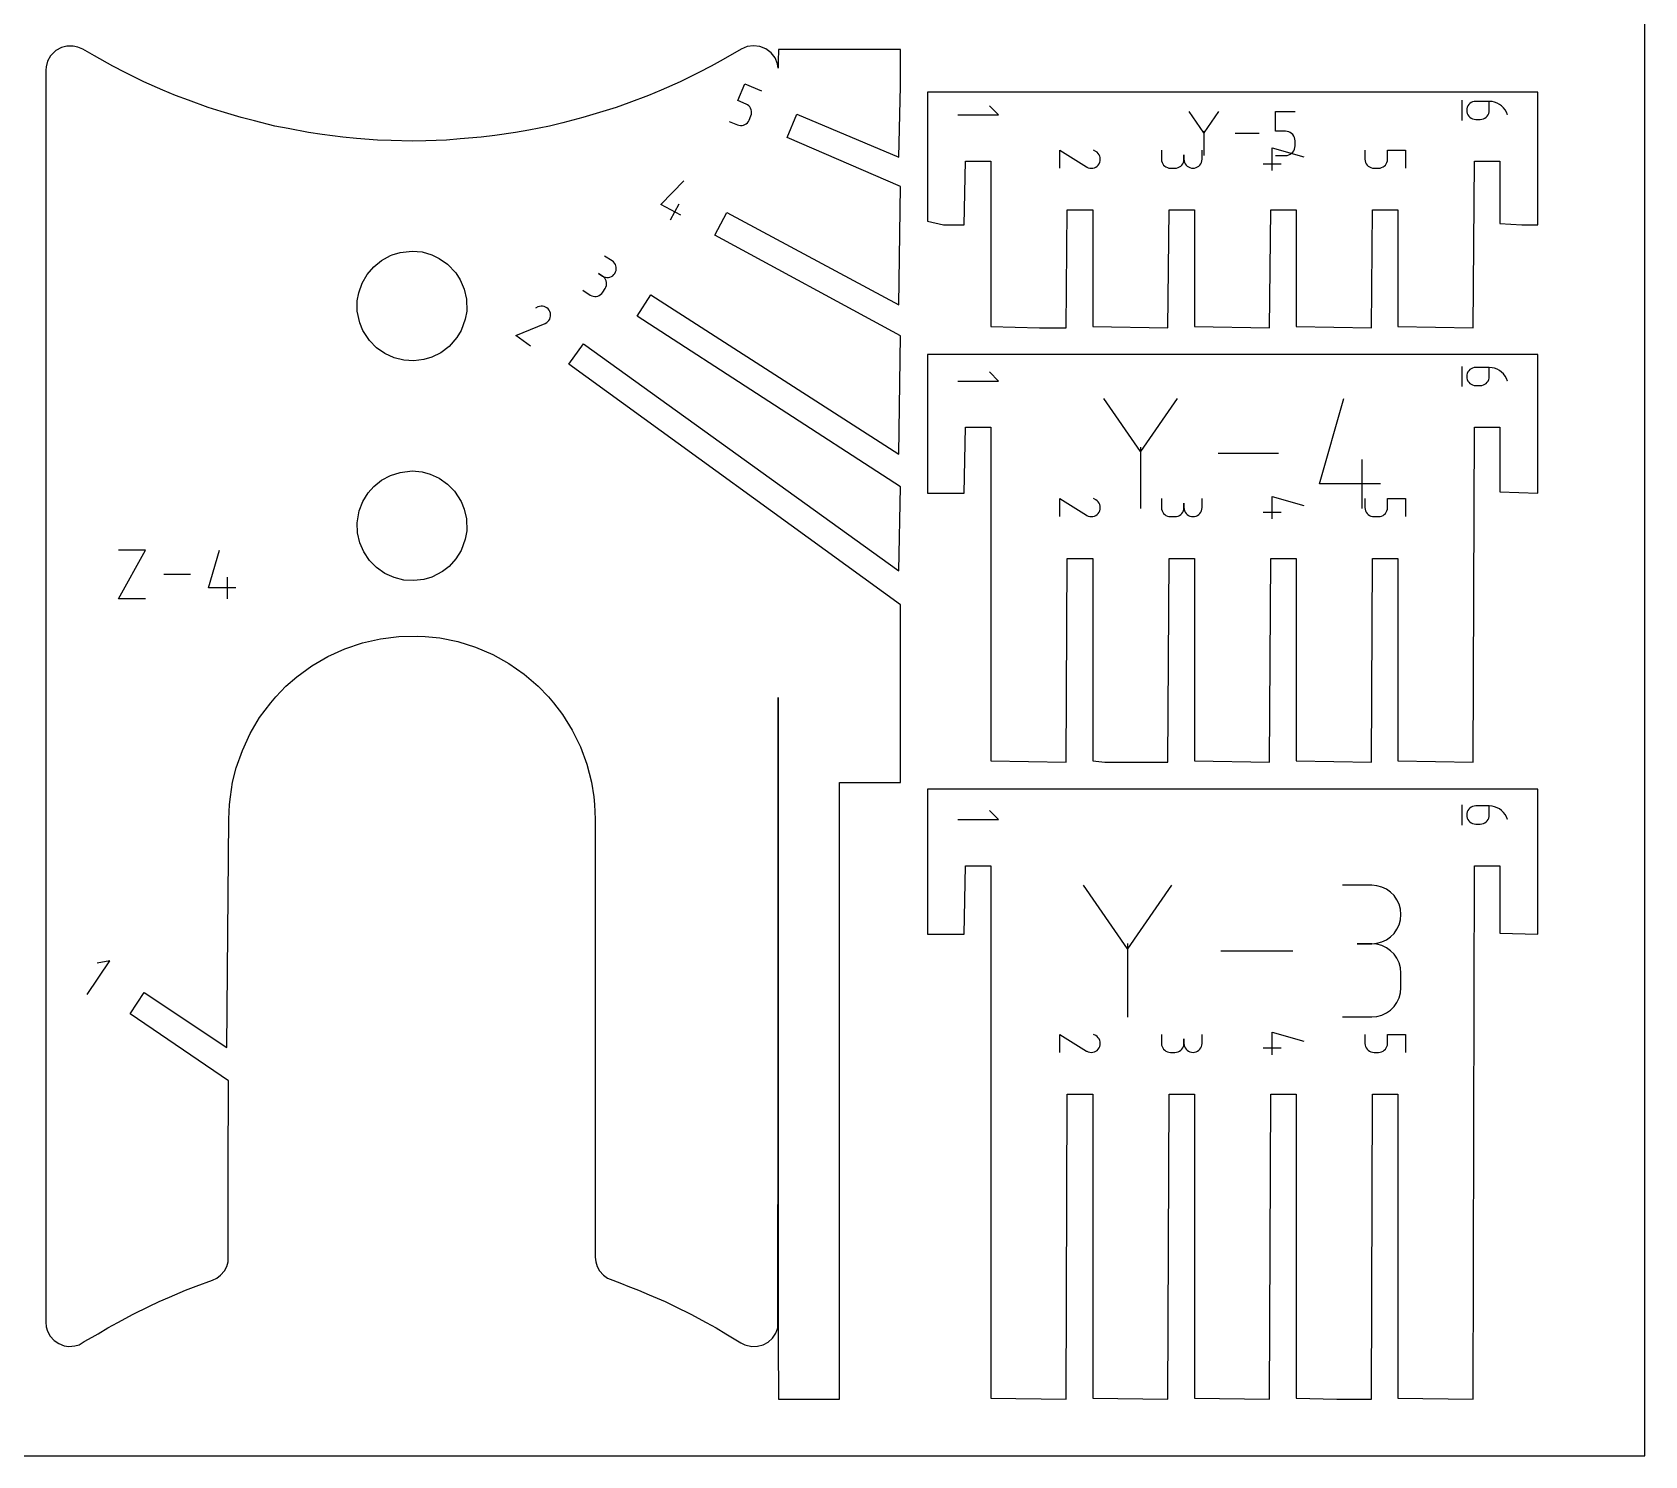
# Model space of a CAD drawing. Extents: x 0 to 300, y 0 to 450.
# Drawn here: x 109.3 to 300, y 0 to 168.3 of the extents above; entities that cross this region are included whole.
import ezdxf

# ---------------------------------------------------------------- set-up
doc = ezdxf.new("R2010")
doc.units = 0

msp = doc.modelspace()

# ---------------------------------------------------------------- linework, layer by layer
at = {"layer": 'annotation', "color": 1}
for p, q in [((192.755752, 160.179946), (193.584752, 162.150155)), ((193.584752, 162.150155), (195.54969, 161.323373)), ((193.738221, 159.766555), (192.755752, 160.179946)), ((278.354098, 160.221741), (278.354098, 157.821741)), ((193.907993, 159.67656), (193.738221, 159.766555)), ((194.05497, 159.561186), (193.907993, 159.67656)), ((194.177513, 159.424353), (194.05497, 159.561186)), ((194.101946, 157.882651), (194.307883, 158.372082)), ((194.273983, 159.269977), (194.177513, 159.424353)), ((194.342742, 159.101977), (194.273983, 159.269977)), ((194.307883, 158.372082), (194.366359, 158.555404)), ((194.307883, 158.372082), (194.307883, 158.372082)), ((194.38215, 158.92427), (194.342742, 159.101977)), ((194.366359, 158.555404), (194.390568, 158.740773)), ((194.390568, 158.740773), (194.38215, 158.92427)), ((218.788959, 158.488642), (223.588959, 158.488642)), ((223.588959, 158.488642), (222.521557, 159.555743)), ((247.873783, 156.368284), (246.139659, 158.876064)), ((249.607581, 158.876064), (247.873783, 156.368284)), ((256.349441, 156.560801), (256.349441, 158.875901)), ((256.349441, 158.875901), (258.658347, 158.875901)), ((278.971299, 159.213651), (278.954098, 159.022343)), ((278.954098, 159.022343), (278.954098, 159.022343)), ((278.954098, 159.022343), (278.971299, 158.830639)), ((279.020888, 159.393827), (278.971299, 159.213651)), ((278.971299, 158.830639), (279.020888, 158.650252)), ((279.099846, 159.559835), (279.020888, 159.393827)), ((279.020888, 158.650252), (279.099846, 158.484182)), ((279.205151, 159.708636), (279.099846, 159.559835)), ((279.099846, 158.484182), (279.205151, 158.335431)), ((279.333785, 159.837194), (279.205151, 159.708636)), ((279.205151, 158.335431), (279.333785, 158.206997)), ((279.482727, 159.942471), (279.333785, 159.837194)), ((279.648957, 160.021429), (279.482727, 159.942471)), ((279.829454, 160.071031), (279.648957, 160.021429)), ((280.0212, 160.088241), (279.829454, 160.071031)), ((281.616584, 160.088241), (280.0212, 160.088241)), ((280.0212, 160.088241), (280.0212, 160.088241)), ((281.238477, 158.206997), (281.366661, 158.335431)), ((281.366661, 158.335431), (281.471539, 158.484182)), ((281.471539, 158.484182), (281.550136, 158.650252)), ((281.550136, 158.650252), (281.599476, 158.830639)), ((281.599476, 158.830639), (281.616584, 159.022343)), ((281.941026, 160.064639), (281.616584, 160.088241)), ((281.616584, 159.022343), (281.616584, 160.088241)), ((282.252751, 159.995751), (281.941026, 160.064639)), ((282.547894, 159.884453), (282.252751, 159.995751)), ((282.82259, 159.733621), (282.547894, 159.884453)), ((283.072975, 159.546133), (282.82259, 159.733621)), ((283.295183, 159.324864), (283.072975, 159.546133)), ((283.485349, 159.072691), (283.295183, 159.324864)), ((283.63961, 158.79249), (283.485349, 159.072691)), ((283.754098, 158.487137), (283.63961, 158.79249)), ((283.754098, 158.487137), (283.754098, 158.487137)), ((191.72315, 157.725854), (192.705619, 157.312463)), ((192.705619, 157.312463), (192.705619, 157.312463)), ((192.705619, 157.312463), (192.888624, 157.254122)), ((192.888624, 157.254122), (193.07393, 157.229952)), ((193.07393, 157.229952), (193.257567, 157.238346)), ((193.257567, 157.238346), (193.435563, 157.277699)), ((193.435563, 157.277699), (193.603947, 157.346405)), ((193.603947, 157.346405), (193.758748, 157.442859)), ((193.758748, 157.442859), (193.895995, 157.565456)), ((193.895995, 157.565456), (194.011718, 157.712588)), ((194.011718, 157.712588), (194.101946, 157.882651)), ((247.873783, 156.570093), (247.873783, 153.676952)), ((257.503894, 156.560801), (256.349441, 156.560801)), ((257.711182, 156.542272), (257.503894, 156.560801)), ((257.906373, 156.488832), (257.711182, 156.542272)), ((258.086186, 156.403706), (257.906373, 156.488832)), ((258.247339, 156.290114), (258.086186, 156.403706)), ((279.333785, 158.206997), (279.482727, 158.101881)), ((279.482727, 158.101881), (279.648957, 158.023084)), ((279.648957, 158.023084), (279.829454, 157.973605)), ((279.829454, 157.973605), (280.0212, 157.956446)), ((280.0212, 157.956446), (280.552192, 157.956446)), ((280.552192, 157.956446), (280.743845, 157.973605)), ((280.552192, 157.956446), (280.552192, 157.956446)), ((280.743845, 157.973605), (280.924093, 158.023084)), ((280.924093, 158.023084), (281.089962, 158.101881)), ((281.089962, 158.101881), (281.238477, 158.206997)), ((254.400386, 156.276508), (251.557778, 156.276508)), ((255.955144, 151.918843), (255.955144, 154.584038)), ((255.955144, 154.584038), (259.688043, 153.519646)), ((258.386551, 156.15128), (258.247339, 156.290114)), ((258.500539, 155.990427), (258.386551, 156.15128)), ((258.586022, 155.810778), (258.500539, 155.990427)), ((258.585985, 154.429702), (258.639708, 154.625196)), ((258.639719, 155.615554), (258.586022, 155.810778)), ((258.639708, 154.625196), (258.658347, 154.832871)), ((258.658347, 155.407979), (258.639719, 155.615554)), ((258.658347, 154.832871), (258.658347, 155.407979)), ((258.658347, 155.407979), (258.658347, 155.407979)), ((230.821948, 152.185543), (230.821948, 154.317337)), ((230.821948, 154.317337), (233.993151, 152.347489)), ((235.088247, 154.174355), (234.819741, 154.314327)), ((235.245759, 154.063275), (235.088247, 154.174355)), ((235.235791, 152.428655), (235.369252, 152.55961)), ((235.377245, 153.930005), (235.245759, 154.063275)), ((235.369252, 152.55961), (235.480471, 152.716234)), ((235.481652, 153.778597), (235.377245, 153.930005)), ((235.480471, 152.716234), (235.560649, 152.891352)), ((235.480471, 152.716234), (235.480471, 152.716234)), ((235.557927, 153.613104), (235.481652, 153.778597)), ((235.605018, 153.43758), (235.557927, 153.613104)), ((235.560649, 152.891352), (235.607432, 153.072651)), ((235.62187, 153.256078), (235.605018, 153.43758)), ((235.607432, 153.072651), (235.62187, 153.256078)), ((242.855165, 154.317338), (242.855165, 153.25144)), ((242.855165, 153.25144), (242.855165, 153.25144)), ((242.855165, 153.25144), (242.872363, 153.059736)), ((242.872363, 153.059736), (242.921926, 152.879349)), ((242.921926, 152.879349), (243.000813, 152.71328)), ((243.000813, 152.71328), (243.105981, 152.564528)), ((243.105981, 152.564528), (243.234388, 152.436094)), ((245.138305, 152.436094), (245.266737, 152.564528)), ((245.266737, 152.564528), (245.371937, 152.71328)), ((245.371937, 152.71328), (245.450856, 152.879349)), ((245.450856, 152.879349), (245.500444, 153.059736)), ((245.500444, 153.059736), (245.517651, 153.25144)), ((245.517651, 153.25144), (245.517651, 153.785142)), ((245.517651, 153.785142), (245.517651, 153.25144)), ((245.517651, 153.25144), (245.517651, 153.25144)), ((245.517651, 153.25144), (245.534862, 153.059736)), ((245.534862, 153.059736), (245.584479, 152.879349)), ((245.584479, 152.879349), (245.663477, 152.71328)), ((245.663477, 152.71328), (245.76883, 152.564528)), ((245.76883, 152.564528), (245.897514, 152.436094)), ((247.2701, 152.436094), (247.398532, 152.564528)), ((247.398532, 152.564528), (247.503732, 152.71328)), ((247.503732, 152.71328), (247.582651, 152.879349)), ((247.582651, 152.879349), (247.632239, 153.059736)), ((247.632239, 153.059736), (247.649446, 153.25144)), ((247.649446, 153.25144), (247.649446, 154.317338)), ((254.888043, 152.717739), (257.019838, 152.717739)), ((256.349441, 153.677115), (257.503894, 153.677115)), ((257.503894, 153.677115), (257.711096, 153.695745)), ((257.503894, 153.677115), (257.503894, 153.677115)), ((257.711096, 153.695745), (257.906241, 153.749454)), ((257.906241, 153.749454), (258.086041, 153.834971)), ((258.086041, 153.834971), (258.247205, 153.949025)), ((258.247205, 153.949025), (258.386443, 154.088346)), ((258.386443, 154.088346), (258.500466, 154.249662)), ((258.500466, 154.249662), (258.585985, 154.429702)), ((266.921071, 154.317338), (266.921071, 153.251441)), ((266.921071, 153.251441), (266.921071, 153.251441)), ((266.921071, 153.251441), (266.938271, 153.060133)), ((266.938271, 153.060133), (266.987861, 152.879957)), ((266.987861, 152.879957), (267.066818, 152.713949)), ((267.066818, 152.713949), (267.172124, 152.565148)), ((267.172124, 152.565148), (267.300757, 152.43659)), ((269.205449, 152.436491), (269.333633, 152.565024)), ((269.333633, 152.565024), (269.438511, 152.713815)), ((269.438511, 152.713815), (269.517108, 152.879835)), ((269.517108, 152.879835), (269.566449, 153.060054)), ((269.566449, 153.060054), (269.583556, 153.251441)), ((269.583556, 153.251441), (269.583556, 154.317338)), ((269.583556, 154.317338), (271.721071, 154.317338)), ((271.721071, 154.317338), (271.721071, 152.185544)), ((183.666138, 147.899582), (186.366566, 150.687978)), ((233.993151, 152.347489), (233.993151, 152.347489)), ((233.993151, 152.347489), (233.996065, 152.345134)), ((233.996065, 152.345134), (233.999004, 152.342876)), ((233.999004, 152.342876), (234.001992, 152.3407)), ((234.001992, 152.3407), (234.005054, 152.33859)), ((234.005054, 152.33859), (234.008216, 152.336533)), ((234.008216, 152.336533), (234.011502, 152.334512)), ((234.011502, 152.334512), (234.014936, 152.332514)), ((234.014936, 152.332514), (234.018544, 152.330523)), ((234.018544, 152.330523), (234.022349, 152.328525)), ((234.022349, 152.328525), (234.022349, 152.328525)), ((234.022349, 152.328525), (234.196982, 152.247191)), ((234.196982, 152.247191), (234.378003, 152.199676)), ((234.378003, 152.199676), (234.561324, 152.184818)), ((234.561324, 152.184818), (234.742854, 152.201451)), ((234.742854, 152.201451), (234.918501, 152.248411)), ((234.918501, 152.248411), (235.084178, 152.324534)), ((235.084178, 152.324534), (235.235791, 152.428655)), ((243.234388, 152.436094), (243.382991, 152.330978)), ((243.382991, 152.330978), (243.548749, 152.252181)), ((243.548749, 152.252181), (243.728619, 152.202703)), ((243.728619, 152.202703), (243.919558, 152.185543)), ((243.919558, 152.185543), (244.453259, 152.185543)), ((244.453259, 152.185543), (244.644119, 152.202703)), ((244.453259, 152.185543), (244.453259, 152.185543)), ((244.644119, 152.202703), (244.823946, 152.252181)), ((244.823946, 152.252181), (244.989692, 152.330978)), ((244.989692, 152.330978), (245.138305, 152.436094)), ((245.897514, 152.436094), (246.046503, 152.330978)), ((246.046503, 152.330978), (246.212773, 152.252181)), ((246.212773, 152.252181), (246.393298, 152.202703)), ((246.393298, 152.202703), (246.585054, 152.185543)), ((246.585054, 152.185543), (246.775914, 152.202703)), ((246.585054, 152.185543), (246.585054, 152.185543)), ((246.775914, 152.202703), (246.955741, 152.252181)), ((246.955741, 152.252181), (247.121486, 152.330978)), ((247.121486, 152.330978), (247.2701, 152.436094)), ((267.300757, 152.43659), (267.449699, 152.331313)), ((267.449699, 152.331313), (267.615929, 152.252355)), ((267.615929, 152.252355), (267.796427, 152.202753)), ((267.796427, 152.202753), (267.988172, 152.185544)), ((267.988172, 152.185544), (268.519164, 152.185544)), ((268.519164, 152.185544), (268.710817, 152.202743)), ((268.519164, 152.185544), (268.519164, 152.185544)), ((268.710817, 152.202743), (268.891065, 152.25232)), ((268.891065, 152.25232), (269.056935, 152.331246)), ((269.056935, 152.331246), (269.205449, 152.436491)), ((186.01571, 146.641498), (183.666138, 147.899582)), ((184.807706, 146.07788), (185.814003, 147.957219)), ((177.906265, 141.230543), (177.009659, 141.806941)), ((178.058217, 141.112402), (177.906265, 141.230543)), ((178.183139, 140.973144), (178.058217, 141.112402)), ((176.75347, 139.43733), (176.304533, 139.725936)), ((176.304533, 139.725936), (176.75347, 139.43733)), ((176.905421, 139.31919), (176.75347, 139.43733)), ((176.75347, 139.43733), (176.75347, 139.43733)), ((176.75347, 139.43733), (176.924034, 139.348141)), ((177.030343, 139.179931), (176.905421, 139.31919)), ((176.924034, 139.348141), (177.102602, 139.292331)), ((177.102602, 139.292331), (177.285014, 139.268978)), ((177.285014, 139.268978), (177.467111, 139.277159)), ((177.467111, 139.277159), (177.644734, 139.315952)), ((177.644734, 139.315952), (177.813723, 139.384435)), ((177.813723, 139.384435), (177.969917, 139.481687)), ((177.969917, 139.481687), (178.109159, 139.606784)), ((178.109159, 139.606784), (178.227288, 139.758805)), ((178.280156, 140.816955), (178.183139, 140.973144)), ((178.227288, 139.758805), (178.316063, 139.928631)), ((178.227288, 139.758805), (178.227288, 139.758805)), ((178.348394, 140.648023), (178.280156, 140.816955)), ((178.316063, 139.928631), (178.371687, 140.106653)), ((178.386978, 140.470537), (178.348394, 140.648023)), ((178.371687, 140.106653), (178.395034, 140.288685)), ((178.395034, 140.288685), (178.386978, 140.470537)), ((174.41709, 137.774111), (175.313696, 137.197714)), ((176.529312, 137.240776), (176.668199, 137.365322)), ((176.668199, 137.365322), (176.785886, 137.516656)), ((176.785886, 137.516656), (177.074492, 137.965592)), ((177.12736, 139.023742), (177.030343, 139.179931)), ((177.074492, 137.965592), (177.163268, 138.135418)), ((177.074492, 137.965592), (177.074492, 137.965592)), ((177.195598, 138.854811), (177.12736, 139.023742)), ((177.163268, 138.135418), (177.218892, 138.313441)), ((177.234182, 138.677325), (177.195598, 138.854811)), ((177.218892, 138.313441), (177.242238, 138.495472)), ((177.242238, 138.495472), (177.234182, 138.677325)), ((169.122081, 135.785108), (168.851583, 135.649026)), ((169.304269, 135.848008), (169.122081, 135.785108)), ((169.489254, 135.87682), (169.304269, 135.848008)), ((169.673132, 135.873058), (169.489254, 135.87682)), ((169.851999, 135.838238), (169.673132, 135.873058)), ((170.02195, 135.773872), (169.851999, 135.838238)), ((170.17908, 135.681476), (170.02195, 135.773872)), ((170.319487, 135.562564), (170.17908, 135.681476)), ((170.439264, 135.41865), (170.319487, 135.562564)), ((170.534509, 135.251248), (170.439264, 135.41865)), ((175.313696, 137.197714), (175.313696, 137.197714)), ((175.313696, 137.197714), (175.484252, 137.108513)), ((175.484252, 137.108513), (175.662791, 137.052658)), ((175.662791, 137.052658), (175.845144, 137.029211)), ((175.845144, 137.029211), (176.027141, 137.037236)), ((176.027141, 137.037236), (176.204614, 137.075797)), ((176.204614, 137.075797), (176.373394, 137.143956)), ((176.373394, 137.143956), (176.529312, 137.240776)), ((166.512806, 132.406731), (169.964532, 133.828849)), ((169.964532, 133.828849), (169.968146, 133.829837)), ((169.964532, 133.828849), (169.964532, 133.828849)), ((169.968146, 133.829837), (169.971696, 133.830902)), ((169.971696, 133.830902), (169.975208, 133.832055)), ((169.975208, 133.832055), (169.97871, 133.833307)), ((169.97871, 133.833307), (169.982227, 133.834671)), ((169.982227, 133.834671), (169.985787, 133.836156)), ((169.985787, 133.836156), (169.989415, 133.837775)), ((169.989415, 133.837775), (169.993139, 133.839539)), ((169.993139, 133.839539), (169.996984, 133.84146)), ((169.996984, 133.84146), (170.16504, 133.935635)), ((169.996984, 133.84146), (169.996984, 133.84146)), ((170.16504, 133.935635), (170.309386, 134.054759)), ((170.309386, 134.054759), (170.428577, 134.194833)), ((170.428577, 134.194833), (170.521167, 134.351858)), ((170.521167, 134.351858), (170.58571, 134.521833)), ((170.596606, 135.069467), (170.534509, 135.251248)), ((170.534509, 135.251248), (170.534509, 135.251248)), ((170.58571, 134.521833), (170.620762, 134.70076)), ((170.624876, 134.884637), (170.596606, 135.069467)), ((170.620762, 134.70076), (170.624876, 134.884637)), ((168.242676, 131.160897), (166.512806, 132.406731)), ((223.588961, 127.031449), (222.521559, 128.098551)), ((278.3541, 128.764548), (278.3541, 126.364548)), ((278.971301, 127.756457), (278.9541, 127.56515)), ((279.02089, 127.936634), (278.971301, 127.756457)), ((279.099848, 128.102641), (279.02089, 127.936634)), ((279.205153, 128.251443), (279.099848, 128.102641)), ((279.333787, 128.380001), (279.205153, 128.251443)), ((279.482729, 128.485277), (279.333787, 128.380001)), ((279.648959, 128.564235), (279.482729, 128.485277)), ((279.829456, 128.613838), (279.648959, 128.564235)), ((280.021202, 128.631047), (279.829456, 128.613838)), ((281.616586, 128.631047), (280.021202, 128.631047)), ((280.021202, 128.631047), (280.021202, 128.631047)), ((281.941028, 128.607445), (281.616586, 128.631047)), ((281.616586, 127.56515), (281.616586, 128.631047)), ((282.252753, 128.538557), (281.941028, 128.607445)), ((282.547896, 128.427259), (282.252753, 128.538557)), ((282.822592, 128.276428), (282.547896, 128.427259)), ((283.072977, 128.08894), (282.822592, 128.276428)), ((283.295185, 127.867671), (283.072977, 128.08894)), ((283.485351, 127.615497), (283.295185, 127.867671)), ((218.788961, 127.031449), (223.588961, 127.031449)), ((278.9541, 127.56515), (278.9541, 127.56515)), ((278.9541, 127.56515), (278.971301, 127.373445)), ((278.971301, 127.373445), (279.02089, 127.193058)), ((279.02089, 127.193058), (279.099848, 127.026989)), ((279.099848, 127.026989), (279.205153, 126.878237)), ((279.205153, 126.878237), (279.333787, 126.749803)), ((279.333787, 126.749803), (279.482729, 126.644687)), ((279.482729, 126.644687), (279.648959, 126.56589)), ((279.648959, 126.56589), (279.829456, 126.516412)), ((279.829456, 126.516412), (280.021202, 126.499252)), ((280.021202, 126.499252), (280.552194, 126.499252)), ((280.552194, 126.499252), (280.743847, 126.516412)), ((280.552194, 126.499252), (280.552194, 126.499252)), ((280.743847, 126.516412), (280.924095, 126.56589)), ((280.924095, 126.56589), (281.089964, 126.644687)), ((281.089964, 126.644687), (281.238479, 126.749803)), ((281.238479, 126.749803), (281.366663, 126.878237)), ((281.366663, 126.878237), (281.471541, 127.026989)), ((281.471541, 127.026989), (281.550138, 127.193058)), ((281.550138, 127.193058), (281.599478, 127.373445)), ((281.599478, 127.373445), (281.616586, 127.56515)), ((283.639611, 127.335296), (283.485351, 127.615497)), ((283.7541, 127.029943), (283.639611, 127.335296)), ((283.7541, 127.029943), (283.7541, 127.029943)), ((240.36271, 118.705858), (236.027399, 124.975309)), ((244.697206, 124.975309), (240.36271, 118.705858)), ((261.551858, 114.867327), (264.433914, 124.974901)), ((240.36271, 119.210381), (240.36271, 111.977527)), ((256.679218, 118.476418), (249.572699, 118.476418)), ((266.605238, 111.977935), (266.605238, 117.750198)), ((268.76841, 114.867327), (261.551858, 114.867327)), ((230.82195, 111.000824), (230.82195, 113.132619)), ((230.82195, 113.132619), (233.993153, 111.162771)), ((235.088249, 112.989636), (234.819743, 113.129609)), ((235.245761, 112.878557), (235.088249, 112.989636)), ((235.377247, 112.745286), (235.245761, 112.878557)), ((235.481654, 112.593878), (235.377247, 112.745286)), ((235.557929, 112.428386), (235.481654, 112.593878)), ((242.855167, 113.13262), (242.855167, 112.066723)), ((245.517653, 112.066723), (245.517653, 112.600424)), ((245.517653, 112.600424), (245.517653, 112.066723)), ((247.649448, 112.066723), (247.649448, 113.13262)), ((255.955146, 110.734126), (255.955146, 113.399321)), ((255.955146, 113.399321), (259.688045, 112.334929)), ((266.921073, 113.132622), (266.921073, 112.066725)), ((269.583558, 112.066725), (269.583558, 113.132622)), ((269.583558, 113.132622), (271.721073, 113.132622)), ((271.721073, 113.132622), (271.721073, 111.000827)), ((233.993153, 111.162771), (233.993153, 111.162771)), ((233.993153, 111.162771), (233.996067, 111.160416)), ((233.996067, 111.160416), (233.999006, 111.158158)), ((233.999006, 111.158158), (234.001994, 111.155981)), ((234.001994, 111.155981), (234.005056, 111.153871)), ((234.005056, 111.153871), (234.008218, 111.151814)), ((234.008218, 111.151814), (234.011504, 111.149793)), ((234.011504, 111.149793), (234.014938, 111.147795)), ((234.014938, 111.147795), (234.018546, 111.145805)), ((234.018546, 111.145805), (234.022351, 111.143807)), ((234.022351, 111.143807), (234.022351, 111.143807)), ((234.022351, 111.143807), (234.196984, 111.062472)), ((234.196984, 111.062472), (234.378005, 111.014958)), ((234.378005, 111.014958), (234.561326, 111.000099)), ((234.561326, 111.000099), (234.742856, 111.016732)), ((234.742856, 111.016732), (234.918503, 111.063693)), ((234.918503, 111.063693), (235.084179, 111.139815)), ((235.084179, 111.139815), (235.235793, 111.243936)), ((235.235793, 111.243936), (235.369254, 111.374891)), ((235.369254, 111.374891), (235.480473, 111.531515)), ((235.480473, 111.531515), (235.560651, 111.706633)), ((235.480473, 111.531515), (235.480473, 111.531515)), ((235.60502, 112.252862), (235.557929, 112.428386)), ((235.560651, 111.706633), (235.607434, 111.887932)), ((235.621872, 112.071359), (235.60502, 112.252862)), ((235.607434, 111.887932), (235.621872, 112.071359)), ((242.855167, 112.066723), (242.855167, 112.066723)), ((242.855167, 112.066723), (242.872365, 111.875018)), ((242.872365, 111.875018), (242.921928, 111.694631)), ((242.921928, 111.694631), (243.000814, 111.528562)), ((243.000814, 111.528562), (243.105983, 111.37981)), ((243.105983, 111.37981), (243.23439, 111.251376)), ((243.23439, 111.251376), (243.382993, 111.146261)), ((243.382993, 111.146261), (243.548751, 111.067463)), ((243.548751, 111.067463), (243.728621, 111.017985)), ((243.728621, 111.017985), (243.91956, 111.000825)), ((243.91956, 111.000825), (244.453261, 111.000825)), ((244.453261, 111.000825), (244.644121, 111.017985)), ((244.453261, 111.000825), (244.453261, 111.000825)), ((244.644121, 111.017985), (244.823948, 111.067463)), ((244.823948, 111.067463), (244.989694, 111.146261)), ((244.989694, 111.146261), (245.138307, 111.251376)), ((245.138307, 111.251376), (245.266739, 111.37981)), ((245.266739, 111.37981), (245.371939, 111.528562)), ((245.371939, 111.528562), (245.450858, 111.694631)), ((245.450858, 111.694631), (245.500446, 111.875018)), ((245.500446, 111.875018), (245.517653, 112.066723)), ((245.517653, 112.066723), (245.517653, 112.066723)), ((245.517653, 112.066723), (245.534864, 111.875018)), ((245.534864, 111.875018), (245.584481, 111.694631)), ((245.584481, 111.694631), (245.663479, 111.528562)), ((245.663479, 111.528562), (245.768832, 111.37981)), ((245.768832, 111.37981), (245.897516, 111.251376)), ((245.897516, 111.251376), (246.046505, 111.146261)), ((246.046505, 111.146261), (246.212775, 111.067463)), ((246.212775, 111.067463), (246.3933, 111.017985)), ((246.3933, 111.017985), (246.585056, 111.000825)), ((246.585056, 111.000825), (246.775916, 111.017985)), ((246.585056, 111.000825), (246.585056, 111.000825)), ((246.775916, 111.017985), (246.955743, 111.067463)), ((246.955743, 111.067463), (247.121488, 111.146261)), ((247.121488, 111.146261), (247.270102, 111.251376)), ((247.270102, 111.251376), (247.398534, 111.37981)), ((247.398534, 111.37981), (247.503734, 111.528562)), ((247.503734, 111.528562), (247.582653, 111.694631)), ((247.582653, 111.694631), (247.632241, 111.875018)), ((247.632241, 111.875018), (247.649448, 112.066723)), ((254.888045, 111.533023), (257.01984, 111.533023)), ((266.921073, 112.066725), (266.921073, 112.066725)), ((266.921073, 112.066725), (266.938273, 111.875417)), ((266.938273, 111.875417), (266.987863, 111.695241)), ((266.987863, 111.695241), (267.06682, 111.529233)), ((267.06682, 111.529233), (267.172126, 111.380432)), ((267.172126, 111.380432), (267.300759, 111.251874)), ((267.300759, 111.251874), (267.449701, 111.146597)), ((267.449701, 111.146597), (267.615931, 111.067639)), ((267.615931, 111.067639), (267.796429, 111.018037)), ((267.796429, 111.018037), (267.988174, 111.000827)), ((267.988174, 111.000827), (268.519166, 111.000827)), ((268.519166, 111.000827), (268.710819, 111.018027)), ((268.519166, 111.000827), (268.519166, 111.000827)), ((268.710819, 111.018027), (268.891067, 111.067604)), ((268.891067, 111.067604), (269.056937, 111.14653)), ((269.056937, 111.14653), (269.205451, 111.251775)), ((269.205451, 111.251775), (269.333635, 111.380308)), ((269.333635, 111.380308), (269.438513, 111.529099)), ((269.438513, 111.529099), (269.51711, 111.695119)), ((269.51711, 111.695119), (269.56645, 111.875338)), ((269.56645, 111.875338), (269.583558, 112.066725)), ((119.520834, 101.288953), (122.719388, 107.049529)), ((122.719388, 107.049529), (119.520834, 107.049529)), ((130.189604, 102.569603), (131.467002, 107.049529)), ((128.02993, 104.169241), (124.880146, 104.169241)), ((132.429386, 101.288953), (132.429386, 103.847363)), ((122.719388, 101.288953), (119.520834, 101.288953)), ((133.388157, 102.569603), (130.189604, 102.569603)), ((223.588963, 75.202161), (222.521561, 76.269262)), ((278.354102, 76.935252), (278.354102, 74.535252)), ((279.09985, 76.273346), (279.020892, 76.107339)), ((279.205156, 76.422148), (279.09985, 76.273346)), ((279.333789, 76.550705), (279.205156, 76.422148)), ((279.482731, 76.655982), (279.333789, 76.550705)), ((279.648961, 76.73494), (279.482731, 76.655982)), ((279.829458, 76.784543), (279.648961, 76.73494)), ((280.021204, 76.801752), (279.829458, 76.784543)), ((281.616588, 76.801752), (280.021204, 76.801752)), ((280.021204, 76.801752), (280.021204, 76.801752)), ((281.94103, 76.77815), (281.616588, 76.801752)), ((281.616588, 75.735854), (281.616588, 76.801752)), ((282.252755, 76.709262), (281.94103, 76.77815)), ((282.547898, 76.597964), (282.252755, 76.709262)), ((282.822594, 76.447133), (282.547898, 76.597964)), ((283.072979, 76.259644), (282.822594, 76.447133)), ((218.788963, 75.202161), (223.588963, 75.202161)), ((278.971303, 75.927162), (278.954102, 75.735854)), ((278.954102, 75.735854), (278.954102, 75.735854)), ((278.954102, 75.735854), (278.971303, 75.54415)), ((279.020892, 76.107339), (278.971303, 75.927162)), ((278.971303, 75.54415), (279.020892, 75.363763)), ((279.020892, 75.363763), (279.09985, 75.197694)), ((279.09985, 75.197694), (279.205156, 75.048942)), ((279.205156, 75.048942), (279.333789, 74.920508)), ((279.333789, 74.920508), (279.482731, 74.815392)), ((279.482731, 74.815392), (279.648961, 74.736595)), ((279.648961, 74.736595), (279.829458, 74.687117)), ((279.829458, 74.687117), (280.021204, 74.669957)), ((280.021204, 74.669957), (280.552196, 74.669957)), ((280.552196, 74.669957), (280.743849, 74.687117)), ((280.552196, 74.669957), (280.552196, 74.669957)), ((280.743849, 74.687117), (280.924097, 74.736595)), ((280.924097, 74.736595), (281.089967, 74.815392)), ((281.089967, 74.815392), (281.238481, 74.920508)), ((281.238481, 74.920508), (281.366665, 75.048942)), ((281.366665, 75.048942), (281.471543, 75.197694)), ((281.471543, 75.197694), (281.55014, 75.363763)), ((281.55014, 75.363763), (281.59948, 75.54415)), ((281.59948, 75.54415), (281.616588, 75.735854)), ((283.295187, 76.038375), (283.072979, 76.259644)), ((283.485353, 75.786202), (283.295187, 76.038375)), ((283.639614, 75.506001), (283.485353, 75.786202)), ((283.754102, 75.200648), (283.639614, 75.506001)), ((283.754102, 75.200648), (283.754102, 75.200648)), ((238.821879, 59.932685), (233.619506, 67.456027)), ((244.023274, 67.456027), (238.821879, 59.932685)), ((267.712216, 67.437443), (264.248858, 67.437443)), ((268.33511, 67.381534), (267.712216, 67.437443)), ((268.921231, 67.22041), (268.33511, 67.381534)), ((269.460831, 66.963983), (268.921231, 67.22041)), ((269.944162, 66.622162), (269.460831, 66.963983)), ((270.361474, 66.204856), (269.944162, 66.622162)), ((270.703021, 65.721975), (270.361474, 66.204856)), ((270.959052, 65.183428), (270.703021, 65.721975)), ((271.119819, 64.599125), (270.959052, 65.183428)), ((270.959052, 62.769344), (271.119819, 63.355914)), ((271.175575, 63.978975), (271.119819, 64.599125)), ((271.119819, 63.355914), (271.175575, 63.978975)), ((271.175575, 63.978975), (271.175575, 63.978975)), ((269.460831, 60.984549), (269.944162, 61.326866)), ((269.944162, 61.326866), (270.361474, 61.744991)), ((270.361474, 61.744991), (270.703021, 62.229093)), ((270.703021, 62.229093), (270.959052, 62.769344)), ((238.821879, 60.538112), (238.821879, 51.858688)), ((258.40169, 59.657357), (249.873866, 59.657357)), ((267.712216, 60.510726), (265.978092, 60.510726)), ((265.978092, 60.510726), (267.712216, 60.510726)), ((267.712216, 60.510726), (268.33511, 60.56665)), ((268.33511, 60.454817), (267.712216, 60.510726)), ((267.712216, 60.510726), (267.712216, 60.510726)), ((268.33511, 60.56665), (268.921231, 60.727867)), ((268.921231, 60.293693), (268.33511, 60.454817)), ((268.921231, 60.727867), (269.460831, 60.984549)), ((269.460831, 60.037266), (268.921231, 60.293693)), ((269.944162, 59.695445), (269.460831, 60.037266)), ((270.361474, 59.278139), (269.944162, 59.695445)), ((270.703021, 58.795258), (270.361474, 59.278139)), ((115.844144, 54.519859), (118.501661, 58.517058)), ((118.501661, 58.517058), (117.022066, 58.218979)), ((270.959052, 58.256711), (270.703021, 58.795258)), ((271.119819, 57.672408), (270.959052, 58.256711)), ((271.175575, 57.052258), (271.119819, 57.672408)), ((271.119819, 54.697727), (271.175575, 55.318134)), ((271.175575, 55.318134), (271.175575, 57.052258)), ((271.175575, 57.052258), (271.175575, 57.052258)), ((270.361474, 53.091851), (270.703021, 53.5747)), ((270.703021, 53.5747), (270.959052, 54.113287)), ((270.959052, 54.113287), (271.119819, 54.697727)), ((264.248858, 51.859666), (267.712216, 51.859666)), ((267.712216, 51.859666), (268.33511, 51.915543)), ((267.712216, 51.859666), (267.712216, 51.859666)), ((268.33511, 51.915543), (268.921231, 52.076586)), ((268.921231, 52.076586), (269.460831, 52.332908)), ((269.460831, 52.332908), (269.944162, 52.674625)), ((269.944162, 52.674625), (270.361474, 53.091851)), ((230.821952, 47.668925), (230.821952, 49.80072)), ((230.821952, 49.80072), (233.993155, 47.830872)), ((235.088251, 49.657737), (234.819745, 49.79771)), ((235.245763, 49.546658), (235.088251, 49.657737)), ((242.855169, 49.800721), (242.855169, 48.734824)), ((247.64945, 48.734824), (247.64945, 49.800721)), ((255.955148, 47.402227), (255.955148, 50.067422)), ((255.955148, 50.067422), (259.688047, 49.00303)), ((266.921075, 49.800722), (266.921075, 48.734824)), ((269.583561, 48.734824), (269.583561, 49.800722)), ((269.583561, 49.800722), (271.721075, 49.800722)), ((271.721075, 49.800722), (271.721075, 47.668927)), ((233.993155, 47.830872), (233.993155, 47.830872)), ((233.993155, 47.830872), (233.996069, 47.828517)), ((233.996069, 47.828517), (233.999008, 47.826259)), ((233.999008, 47.826259), (234.001996, 47.824082)), ((234.001996, 47.824082), (234.005058, 47.821973)), ((234.005058, 47.821973), (234.00822, 47.819915)), ((234.00822, 47.819915), (234.011506, 47.817895)), ((234.011506, 47.817895), (234.01494, 47.815897)), ((234.01494, 47.815897), (234.018548, 47.813906)), ((234.018548, 47.813906), (234.022353, 47.811908)), ((234.022353, 47.811908), (234.022353, 47.811908)), ((234.022353, 47.811908), (234.196986, 47.730573)), ((234.196986, 47.730573), (234.378007, 47.683059)), ((234.378007, 47.683059), (234.561328, 47.668201)), ((234.561328, 47.668201), (234.742858, 47.684834)), ((234.742858, 47.684834), (234.918506, 47.731794)), ((234.918506, 47.731794), (235.084182, 47.807917)), ((235.084182, 47.807917), (235.235795, 47.912038)), ((235.235795, 47.912038), (235.369256, 48.042992)), ((235.377249, 49.413388), (235.245763, 49.546658)), ((235.369256, 48.042992), (235.480475, 48.199616)), ((235.481656, 49.26198), (235.377249, 49.413388)), ((235.480475, 48.199616), (235.560653, 48.374734)), ((235.480475, 48.199616), (235.480475, 48.199616)), ((235.557932, 49.096487), (235.481656, 49.26198)), ((235.605022, 48.920963), (235.557932, 49.096487)), ((235.560653, 48.374734), (235.607436, 48.556033)), ((235.621874, 48.739461), (235.605022, 48.920963)), ((235.607436, 48.556033), (235.621874, 48.739461)), ((242.855169, 48.734824), (242.855169, 48.734824)), ((242.855169, 48.734824), (242.872367, 48.543119)), ((242.872367, 48.543119), (242.92193, 48.362732)), ((242.92193, 48.362732), (243.000817, 48.196663)), ((243.000817, 48.196663), (243.105985, 48.047911)), ((243.105985, 48.047911), (243.234392, 47.919477)), ((243.234392, 47.919477), (243.382995, 47.814361)), ((243.382995, 47.814361), (243.548753, 47.735564)), ((243.548753, 47.735564), (243.728623, 47.686086)), ((243.728623, 47.686086), (243.919562, 47.668926)), ((243.919562, 47.668926), (244.453263, 47.668926)), ((244.453263, 47.668926), (244.644123, 47.686086)), ((244.453263, 47.668926), (244.453263, 47.668926)), ((244.644123, 47.686086), (244.82395, 47.735564)), ((244.82395, 47.735564), (244.989696, 47.814361)), ((244.989696, 47.814361), (245.138309, 47.919477)), ((245.138309, 47.919477), (245.266741, 48.047911)), ((245.266741, 48.047911), (245.371941, 48.196663)), ((245.371941, 48.196663), (245.45086, 48.362732)), ((245.45086, 48.362732), (245.500448, 48.543119)), ((245.500448, 48.543119), (245.517655, 48.734824)), ((245.517655, 48.734824), (245.517655, 49.268525)), ((245.517655, 49.268525), (245.517655, 48.734824)), ((245.517655, 48.734824), (245.517655, 48.734824)), ((245.517655, 48.734824), (245.534867, 48.543119)), ((245.534867, 48.543119), (245.584483, 48.362732)), ((245.584483, 48.362732), (245.663481, 48.196663)), ((245.663481, 48.196663), (245.768834, 48.047911)), ((245.768834, 48.047911), (245.897518, 47.919477)), ((245.897518, 47.919477), (246.046507, 47.814361)), ((246.046507, 47.814361), (246.212777, 47.735564)), ((246.212777, 47.735564), (246.393302, 47.686086)), ((246.393302, 47.686086), (246.585058, 47.668926)), ((246.585058, 47.668926), (246.775918, 47.686086)), ((246.585058, 47.668926), (246.585058, 47.668926)), ((246.775918, 47.686086), (246.955745, 47.735564)), ((246.955745, 47.735564), (247.121491, 47.814361)), ((247.121491, 47.814361), (247.270104, 47.919477)), ((247.270104, 47.919477), (247.398536, 48.047911)), ((247.398536, 48.047911), (247.503736, 48.196663)), ((247.503736, 48.196663), (247.582655, 48.362732)), ((247.582655, 48.362732), (247.632243, 48.543119)), ((247.632243, 48.543119), (247.64945, 48.734824)), ((254.888047, 48.201123), (257.019842, 48.201123)), ((266.921075, 48.734824), (266.921075, 48.734824)), ((266.921075, 48.734824), (266.938275, 48.543516)), ((266.938275, 48.543516), (266.987865, 48.36334)), ((266.987865, 48.36334), (267.066822, 48.197332)), ((267.066822, 48.197332), (267.172128, 48.048531)), ((267.172128, 48.048531), (267.300761, 47.919973)), ((267.300761, 47.919973), (267.449703, 47.814697)), ((267.449703, 47.814697), (267.615933, 47.735738)), ((267.615933, 47.735738), (267.796431, 47.686136)), ((267.796431, 47.686136), (267.988176, 47.668927)), ((267.988176, 47.668927), (268.519168, 47.668927)), ((268.519168, 47.668927), (268.710821, 47.686126)), ((268.519168, 47.668927), (268.519168, 47.668927)), ((268.710821, 47.686126), (268.891069, 47.735704)), ((268.891069, 47.735704), (269.056939, 47.81463)), ((269.056939, 47.81463), (269.205453, 47.919874)), ((269.205453, 47.919874), (269.333637, 48.048407)), ((269.333637, 48.048407), (269.438515, 48.197199)), ((269.438515, 48.197199), (269.517112, 48.363219)), ((269.517112, 48.363219), (269.566453, 48.543437)), ((269.566453, 48.543437), (269.583561, 48.734824))]:
    msp.add_line(p, q, dxfattribs=at)
at = {"layer": 'boundary', "color": 5}
for p, q in [((112.136404, 166.10484), (111.509171, 165.487265)), ((112.801862, 166.460785), (112.136404, 166.10484)), ((113.410986, 166.615726), (112.801862, 166.460785)), ((114.164791, 166.62109), (113.410986, 166.615726)), ((114.739079, 166.496874), (114.164791, 166.62109)), ((115.302001, 166.251355), (114.739079, 166.496874)), ((116.71035, 165.451359), (115.302001, 166.251355)), ((193.175747, 166.251338), (191.02616, 165.030269)), ((193.874446, 166.556131), (193.175747, 166.251338)), ((194.626102, 166.667486), (193.874446, 166.556131)), ((195.381511, 166.578755), (194.626102, 166.667486)), ((196.088011, 166.295617), (195.381511, 166.578755)), ((196.696003, 165.837736), (196.088011, 166.295617)), ((197.557808, 166.225467), (197.549573, 164.784444)), ((206.144994, 166.225424), (197.557808, 166.225467)), ((211.9974, 166.225394), (206.144994, 166.225424)), ((211.997397, 164.581746), (211.9974, 166.225394)), ((110.973109, 164.178794), (110.919976, 163.779907)), ((111.143092, 164.82796), (110.973109, 164.178794)), ((111.509171, 165.487265), (111.143092, 164.82796)), ((118.859932, 164.230312), (116.71035, 165.451359)), ((120.309675, 163.508031), (118.859932, 164.230312)), ((189.617813, 164.230266), (188.16807, 163.50797)), ((191.02616, 165.030269), (189.617813, 164.230266)), ((197.163264, 165.236923), (196.696003, 165.837736)), ((197.457289, 164.534966), (197.163264, 165.236923)), ((197.550081, 164.013117), (197.457289, 164.534966)), ((197.549573, 164.784444), (197.550081, 164.013117)), ((211.997391, 161.893513), (211.997397, 164.581746)), ((110.919976, 163.779907), (110.919996, 74.369801)), ((122.522445, 162.405599), (120.309675, 163.508031)), ((124.791862, 161.424944), (122.522445, 162.405599)), ((185.9553, 162.405524), (183.685883, 161.424923)), ((188.16807, 163.50797), (185.9553, 162.405524)), ((126.278728, 160.78244), (124.791862, 161.424944)), ((127.798313, 160.221778), (126.278728, 160.78244)), ((130.117678, 159.366026), (127.798313, 160.221778)), ((182.19902, 160.782461), (179.87966, 159.926712)), ((183.685883, 161.424923), (182.19902, 160.782461)), ((211.800964, 153.50894), (211.997391, 161.893513)), ((215.172464, 160.194325), (215.172454, 145.924633)), ((215.172471, 161.170378), (215.172464, 160.194325)), ((224.519346, 161.170379), (215.172471, 161.170378)), ((287.370584, 161.170379), (224.519346, 161.170379)), ((287.370594, 160.194314), (287.370584, 161.170379)), ((287.370598, 145.504551), (287.370594, 160.194314)), ((131.665483, 158.888782), (130.117678, 159.366026)), ((134.027924, 158.160362), (131.665483, 158.888782)), ((175.997628, 158.637611), (174.449813, 158.160358)), ((178.360082, 159.36605), (175.997628, 158.637611)), ((179.87966, 159.926712), (178.360082, 159.36605)), ((198.5856, 155.814784), (199.749102, 158.579972)), ((199.749102, 158.579972), (211.800964, 153.50894)), ((135.599383, 157.767954), (134.027924, 158.160362)), ((137.997925, 157.169012), (135.599383, 157.767954)), ((139.588388, 156.862591), (137.997925, 157.169012)), ((142.015938, 156.394899), (139.588388, 156.862591)), ((143.620704, 156.175382), (142.015938, 156.394899)), ((166.461797, 156.394899), (164.012417, 156.059844)), ((168.052261, 156.70132), (166.461797, 156.394899)), ((170.479812, 157.169012), (168.052261, 156.70132)), ((172.051272, 157.56142), (170.479812, 157.169012)), ((174.449813, 158.160358), (172.051272, 157.56142)), ((146.070084, 155.840327), (143.620704, 156.175382)), ((147.684409, 155.708354), (146.070084, 155.840327)), ((150.14838, 155.506926), (147.684409, 155.708354)), ((151.767531, 155.462894), (150.14838, 155.506926)), ((154.238868, 155.395687), (151.767531, 155.462894)), ((155.85802, 155.439719), (154.238868, 155.395687)), ((158.329356, 155.506926), (155.85802, 155.439719)), ((159.943681, 155.638898), (158.329356, 155.506926)), ((162.407653, 155.840327), (159.943681, 155.638898)), ((164.012417, 156.059844), (162.407653, 155.840327)), ((211.997401, 150.008797), (198.5856, 155.814784)), ((219.538959, 145.504204), (219.688959, 153.021741)), ((219.688959, 153.021741), (222.688959, 153.021741)), ((222.688959, 153.021741), (222.688959, 133.481295)), ((279.704099, 133.3313), (279.854098, 153.021741)), ((279.854098, 153.021741), (282.854098, 153.021741)), ((282.854098, 153.021741), (282.854098, 145.654204)), ((211.79437, 136.051699), (211.997401, 150.008797)), ((190.052032, 144.290691), (191.468159, 146.935419)), ((191.468159, 146.935419), (211.79437, 136.051699)), ((231.571987, 133.331297), (231.721987, 147.250838)), ((231.721987, 147.250838), (234.721987, 147.250838)), ((234.721987, 147.250838), (234.721987, 133.481297)), ((243.605015, 133.331298), (243.755015, 147.250838)), ((243.755015, 147.250838), (246.755015, 147.250838)), ((246.755015, 147.250838), (246.755015, 133.481298)), ((255.638043, 133.331298), (255.788043, 147.250839)), ((255.788043, 147.250839), (258.788043, 147.250839)), ((258.788043, 147.250839), (258.788043, 133.481298)), ((267.671071, 133.331299), (267.821071, 147.250839)), ((267.821071, 147.250839), (270.821071, 147.250839)), ((270.821071, 147.250839), (270.821071, 133.481299)), ((215.172454, 145.924633), (217.0961, 145.504269)), ((217.0961, 145.504269), (219.538959, 145.504204)), ((282.854098, 145.654204), (285.446954, 145.504269)), ((285.446954, 145.504269), (287.370598, 145.504551)), ((211.997416, 132.369832), (190.052032, 144.290691)), ((180.847858, 134.709742), (182.470147, 137.233267)), ((182.470147, 137.233267), (211.790137, 118.384441)), ((211.997431, 114.506417), (180.847858, 134.709742)), ((222.688959, 133.481295), (228.416595, 133.331297)), ((234.721987, 133.481297), (243.605015, 133.331298)), ((246.755015, 133.481298), (255.638043, 133.331298)), ((258.788043, 133.481298), (267.671071, 133.331299)), ((270.821071, 133.481299), (279.704099, 133.3313)), ((211.790137, 118.384441), (211.997416, 132.369832)), ((228.416595, 133.331297), (231.571987, 133.331297)), ((172.772986, 129.007374), (174.526204, 131.441758)), ((174.526204, 131.441758), (211.788058, 104.606168)), ((215.17248, 130.156291), (215.172461, 127.389104)), ((240.776276, 130.156295), (215.17248, 130.156291)), ((287.370574, 130.156295), (240.776276, 130.156295)), ((287.3706, 127.389075), (287.370574, 130.156295)), ((211.997442, 100.573487), (172.772986, 129.007374)), ((215.172461, 127.389104), (215.172454, 115.978281)), ((287.370605, 115.978262), (287.3706, 127.389075)), ((219.538961, 113.77624), (219.688961, 121.564549)), ((219.688961, 121.564549), (222.688961, 121.564549)), ((222.688961, 121.564549), (222.688961, 82.125944)), ((279.7041, 81.975953), (279.8541, 121.564548)), ((279.8541, 121.564548), (282.8541, 121.564548)), ((282.8541, 121.564548), (282.8541, 113.92623)), ((211.788058, 104.606168), (211.997431, 114.506417)), ((215.172454, 115.978281), (215.172459, 113.776916)), ((287.370592, 113.7769), (287.370605, 115.978262)), ((215.172459, 113.776916), (216.231472, 113.776753)), ((216.231472, 113.776753), (219.538961, 113.77624)), ((282.8541, 113.92623), (287.370592, 113.7769)), ((231.571989, 81.975945), (231.721989, 106.066119)), ((231.721989, 106.066119), (234.721989, 106.066119)), ((234.721989, 106.066119), (234.721989, 82.125945)), ((243.605017, 81.975946), (243.755017, 106.066121)), ((243.755017, 106.066121), (246.755017, 106.066121)), ((246.755017, 106.066121), (246.755017, 82.125947)), ((255.638045, 81.975948), (255.788045, 106.066122)), ((255.788045, 106.066122), (258.788045, 106.066122)), ((258.788045, 106.066122), (258.788045, 82.125949)), ((267.671072, 81.975951), (267.821073, 106.066123)), ((267.821073, 106.066123), (270.821073, 106.066123)), ((270.821073, 106.066123), (270.821073, 82.125951)), ((211.997454, 83.91982), (211.997442, 100.573487)), ((144.300696, 94.479915), (146.296559, 95.386713)), ((146.296559, 95.386713), (148.373927, 96.086947)), ((148.373927, 96.086947), (150.51147, 96.57342)), ((150.51147, 96.57342), (152.687267, 96.841141)), ((152.687267, 96.841141), (154.878839, 96.887374)), ((154.878839, 96.887374), (155.790607, 96.841134)), ((155.790607, 96.841134), (157.518523, 96.665432)), ((157.518523, 96.665432), (159.667671, 96.223787)), ((159.667671, 96.223787), (161.76112, 95.566977)), ((161.76112, 95.566977), (163.777374, 94.701745)), ((142.406815, 93.375848), (144.300696, 94.479915)), ((163.777374, 94.701745), (165.69575, 93.636978)), ((165.69575, 93.636978), (167.496559, 92.383588)), ((139.316408, 90.954442), (140.63435, 92.085841)), ((140.63435, 92.085841), (142.406815, 93.375848)), ((167.496559, 92.383588), (169.161343, 90.954463)), ((137.524925, 89.002779), (138.119684, 89.695514)), ((138.119684, 89.695514), (139.316408, 90.954442)), ((169.161343, 90.954463), (170.358068, 89.695526)), ((170.358068, 89.695526), (170.952806, 89.002779)), ((197.518557, 34.030172), (197.538677, 89.618141)), ((197.538677, 89.618141), (197.540938, 42.513292)), ((136.219918, 87.241322), (137.524925, 89.002779)), ((170.952806, 89.002779), (172.016022, 87.629234)), ((135.099811, 85.35688), (136.219918, 87.241322)), ((172.016022, 87.629234), (173.176619, 85.767263)), ((134.176098, 83.368787), (135.099811, 85.35688)), ((173.176619, 85.767263), (174.142884, 83.797432)), ((211.997436, 81.999533), (211.997454, 83.91982)), ((133.458261, 81.29745), (134.176098, 83.368787)), ((174.142884, 83.797432), (174.904906, 81.739956)), ((211.997404, 79.587638), (211.997436, 81.999533)), ((222.688961, 82.125944), (231.571989, 81.975945)), ((234.721989, 82.125945), (236.149583, 81.975945)), ((246.755017, 82.125947), (255.638045, 81.975948)), ((258.788045, 82.125949), (267.671072, 81.975951)), ((270.821073, 82.125951), (279.7041, 81.975953)), ((133.022872, 79.615934), (133.458261, 81.29745)), ((174.904906, 81.739956), (175.454865, 79.615936)), ((236.149583, 81.975945), (243.605017, 81.975946)), ((132.759829, 77.898979), (133.022872, 79.615934)), ((175.454865, 79.615936), (175.717905, 77.898981)), ((204.777571, 79.587619), (207.703793, 79.587627)), ((204.777618, 41.402084), (204.777571, 79.587619)), ((207.703793, 79.587627), (211.997404, 79.587638)), ((215.17249, 78.800938), (215.172459, 74.081514)), ((257.233291, 78.800944), (215.17249, 78.800938)), ((287.370563, 78.800944), (257.233291, 78.800944)), ((287.370607, 74.081463), (287.370563, 78.800944)), ((132.579429, 75.255734), (132.667411, 76.990593)), ((132.667411, 76.990593), (132.759829, 77.898979)), ((175.717905, 77.898981), (175.810319, 76.990593)), ((175.810319, 76.990593), (175.898306, 75.255735)), ((110.919996, 74.369801), (110.920007, 15.79064)), ((132.326284, 48.245071), (132.579429, 75.255734)), ((175.898306, 75.255735), (175.898321, 54.760975)), ((215.172459, 74.081514), (215.172454, 65.865047)), ((287.37061, 65.865011), (287.370607, 74.081463)), ((219.538963, 61.634148), (219.688963, 69.73526)), ((219.688963, 69.73526), (222.688963, 69.73526)), ((222.688963, 69.73526), (222.688963, 6.8175)), ((279.704102, 6.6675), (279.854102, 69.735252)), ((279.854102, 69.735252), (282.854103, 69.735252)), ((282.854103, 69.735252), (282.854102, 61.784123)), ((215.172454, 65.865047), (215.172463, 61.634856)), ((287.370586, 61.634825), (287.37061, 65.865011)), ((215.172463, 61.634856), (217.093904, 61.634546)), ((217.093904, 61.634546), (219.538963, 61.634148)), ((282.854102, 61.784123), (287.370586, 61.634825)), ((120.894989, 52.242587), (122.555938, 54.740836)), ((122.555938, 54.740836), (132.326284, 48.245071)), ((175.898321, 54.760975), (175.898344, 23.479429)), ((132.527611, 44.328571), (120.894989, 52.242587)), ((132.509814, 33.706074), (132.527611, 44.328571)), ((197.540938, 42.513292), (197.541087, 39.804905)), ((231.571991, 6.6675), (231.721991, 42.734221)), ((231.721991, 42.734221), (234.721991, 42.734221)), ((234.721991, 42.734221), (234.721991, 6.8175)), ((243.605019, 6.6675), (243.755019, 42.734222)), ((243.755019, 42.734222), (246.755019, 42.734221)), ((246.755019, 42.734221), (246.755019, 6.8175)), ((255.638047, 6.6675), (255.788047, 42.734222)), ((255.788047, 42.734222), (258.788047, 42.734222)), ((258.788047, 42.734222), (258.788047, 6.8175)), ((267.671075, 6.6675), (267.821075, 42.734222)), ((267.821075, 42.734222), (270.821075, 42.734222)), ((270.821075, 42.734222), (270.821075, 6.8175)), ((204.777648, 10.999662), (204.777618, 41.402084)), ((197.541087, 39.804905), (197.542419, 19.213785)), ((132.509806, 22.919355), (132.509814, 33.706074)), ((197.499531, 25.442194), (197.518557, 34.030172)), ((197.47661, 15.110512), (197.499531, 25.442194)), ((132.340602, 22.384052), (132.509806, 22.919355)), ((175.898344, 23.479429), (175.967916, 22.919303)), ((175.967916, 22.919303), (176.137129, 22.384063)), ((130.6358, 20.74981), (131.142616, 20.999025)), ((131.142616, 20.999025), (131.593152, 21.334184)), ((131.593152, 21.334184), (132.060597, 21.865377)), ((132.060597, 21.865377), (132.340602, 22.384052)), ((176.137129, 22.384063), (176.417133, 21.865392)), ((176.417133, 21.865392), (176.884581, 21.334191)), ((176.884581, 21.334191), (177.335243, 20.998924)), ((177.335243, 20.998924), (177.999239, 20.751552)), ((125.558933, 18.755241), (127.448701, 19.562347)), ((127.448701, 19.562347), (128.710255, 20.032378)), ((128.710255, 20.032378), (130.6358, 20.74981)), ((177.999239, 20.751552), (179.009231, 20.355168)), ((179.009231, 20.355168), (179.767527, 20.032438)), ((179.767527, 20.032438), (181.029116, 19.562432)), ((181.029116, 19.562432), (182.267203, 19.033605)), ((197.542419, 19.213785), (197.542556, 15.530032)), ((121.259483, 16.744472), (123.109027, 17.639829)), ((123.109027, 17.639829), (124.320802, 18.226436)), ((124.320802, 18.226436), (125.558933, 18.755241)), ((182.267203, 19.033605), (184.156924, 18.226443)), ((184.156924, 18.226443), (185.368697, 17.639844)), ((185.368697, 17.639844), (187.218244, 16.744508)), ((110.920007, 15.79064), (110.984182, 15.252285)), ((118.271326, 15.120086), (119.454139, 15.763073)), ((119.454139, 15.763073), (121.259483, 16.744472)), ((187.218244, 16.744508), (189.023593, 15.763087)), ((189.023593, 15.763087), (190.20641, 15.120086)), ((197.542556, 15.530032), (197.546184, 13.437124)), ((110.984182, 15.252285), (111.140494, 14.736011)), ((111.140494, 14.736011), (111.463605, 14.137787)), ((111.463605, 14.137787), (111.91863, 13.632219)), ((111.91863, 13.632219), (112.479913, 13.24801)), ((114.875027, 13.121111), (115.480856, 13.488431)), ((115.480856, 13.488431), (116.411102, 14.032349)), ((116.411102, 14.032349), (117.12025, 14.422176)), ((117.12025, 14.422176), (118.271326, 15.120086)), ((190.20641, 15.120086), (191.357486, 14.422176)), ((191.357486, 14.422176), (193.114393, 13.356943)), ((193.114393, 13.356943), (193.602601, 13.121145)), ((195.747562, 13.110858), (196.348173, 13.439998)), ((196.348173, 13.439998), (196.854392, 13.901301)), ((196.854392, 13.901301), (197.237751, 14.468834)), ((197.237751, 14.468834), (197.47661, 15.110512)), ((197.546184, 13.437124), (197.557745, 6.6675)), ((112.479913, 13.24801), (113.115879, 13.006781)), ((113.115879, 13.006781), (113.676898, 12.925076)), ((113.676898, 12.925076), (114.35557, 12.974812)), ((114.35557, 12.974812), (114.875027, 13.121111)), ((193.602601, 13.121145), (194.4011, 12.914764)), ((194.4011, 12.914764), (195.086332, 12.932441)), ((195.086332, 12.932441), (195.747562, 13.110858)), ((204.77763, 9.079391), (204.777648, 10.999662)), ((204.777587, 6.667514), (204.77763, 9.079391)), ((197.557745, 6.6675), (200.483972, 6.667514)), ((200.483972, 6.667514), (204.777587, 6.667514)), ((222.688963, 6.8175), (231.571991, 6.6675)), ((234.721991, 6.8175), (243.605019, 6.6675)), ((246.755019, 6.8175), (255.638047, 6.6675)), ((258.788047, 6.8175), (263.59917, 6.6675)), ((263.59917, 6.6675), (267.671075, 6.6675)), ((270.821075, 6.8175), (279.704102, 6.6675))]:
    msp.add_line(p, q, dxfattribs=at)
at = {"layer": 'frame', "color": 5}
for p, q in [((300, 0), (300, 450)), ((0, 0), (300, 0))]:
    msp.add_line(p, q, dxfattribs=at)
at = {"layer": 'hole', "color": 5}
for p, q in [((149.710076, 140.538209), (150.639054, 141.291432)), ((150.639054, 141.291432), (151.690624, 141.861138)), ((151.690624, 141.861138), (151.891887, 141.961345)), ((151.891887, 141.961345), (152.828972, 142.22791)), ((152.828972, 142.22791), (154.238864, 142.400005)), ((154.238864, 142.400005), (155.432508, 142.289425)), ((155.432508, 142.289425), (156.585835, 141.961344)), ((156.585835, 141.961344), (157.457978, 141.527127)), ((157.457978, 141.527127), (158.436749, 140.839839)), ((148.341165, 138.589164), (148.93532, 139.627106)), ((148.93532, 139.627106), (149.710076, 140.538209)), ((158.436749, 140.839839), (159.42404, 139.818264)), ((159.42404, 139.818264), (159.936966, 138.989961)), ((147.768781, 136.502047), (147.947851, 137.459707)), ((147.947851, 137.459707), (148.341165, 138.589164)), ((159.936966, 138.989961), (160.407327, 137.890361)), ((160.407327, 137.890361), (160.667626, 136.723051)), ((147.768722, 135.302968), (147.768781, 136.502047)), ((160.667626, 136.723051), (160.709011, 135.302969)), ((148.070197, 133.914624), (147.768722, 135.302968)), ((148.422096, 133.006141), (148.070197, 133.914624)), ((160.530042, 134.345287), (160.055644, 133.006144)), ((160.709011, 135.302969), (160.530042, 134.345287)), ((149.204739, 131.820461), (148.422096, 133.006141)), ((150.040467, 130.96494), (149.204739, 131.820461)), ((159.542803, 132.177783), (158.616683, 131.100441)), ((160.055644, 133.006144), (159.542803, 132.177783)), ((151.019169, 130.277551), (150.040467, 130.96494)), ((152.107506, 129.781701), (151.019169, 130.277551)), ((153.268497, 129.494277), (152.107506, 129.781701)), ((156.586477, 129.843246), (155.649423, 129.576572)), ((157.659829, 130.377785), (156.586477, 129.843246)), ((158.616683, 131.100441), (157.659829, 130.377785)), ((154.462806, 129.425091), (153.268497, 129.494277)), ((155.649423, 129.576572), (154.462806, 129.425091)), ((152.828972, 116.236577), (154.238865, 116.408668)), ((154.238865, 116.408668), (155.432508, 116.298094)), ((149.053688, 113.826924), (149.710076, 114.546874)), ((149.710076, 114.546874), (150.639055, 115.300102)), ((150.639055, 115.300102), (151.690624, 115.869798)), ((151.690624, 115.869798), (152.828972, 116.236577)), ((155.432508, 116.298094), (156.369585, 116.031524)), ((156.369585, 116.031524), (157.457979, 115.535791)), ((157.457979, 115.535791), (158.436749, 114.848506)), ((158.436749, 114.848506), (159.272566, 113.993073)), ((147.989175, 111.689381), (148.422398, 112.807477)), ((148.422398, 112.807477), (149.053688, 113.826924)), ((159.272566, 113.993073), (160.055334, 112.80748)), ((160.055334, 112.80748), (160.407326, 111.899031)), ((147.76877, 110.285889), (147.989175, 111.689381)), ((160.407326, 111.899031), (160.667625, 110.731722)), ((160.667625, 110.731722), (160.709011, 109.311639)), ((147.810022, 109.090627), (147.76877, 110.285889)), ((148.070197, 107.923294), (147.810022, 109.090627)), ((160.709011, 109.311639), (160.530042, 108.353959)), ((148.540443, 106.823646), (148.070197, 107.923294)), ((149.204739, 105.829127), (148.540443, 106.823646)), ((160.05564, 107.01481), (159.424455, 105.99529)), ((160.530042, 108.353959), (160.05564, 107.01481)), ((150.040468, 104.973607), (149.204739, 105.829127)), ((151.019169, 104.286219), (150.040468, 104.973607)), ((158.616683, 105.109117), (157.839239, 104.52195)), ((159.424455, 105.99529), (158.616683, 105.109117)), ((152.107506, 103.790369), (151.019169, 104.286219)), ((153.268497, 103.502949), (152.107506, 103.790369)), ((154.462806, 103.433763), (153.268497, 103.502949)), ((155.649423, 103.585243), (154.462806, 103.433763)), ((156.586477, 103.851911), (155.649423, 103.585243)), ((157.839239, 104.52195), (156.586477, 103.851911))]:
    msp.add_line(p, q, dxfattribs=at)

doc.saveas('drawing.dxf')
